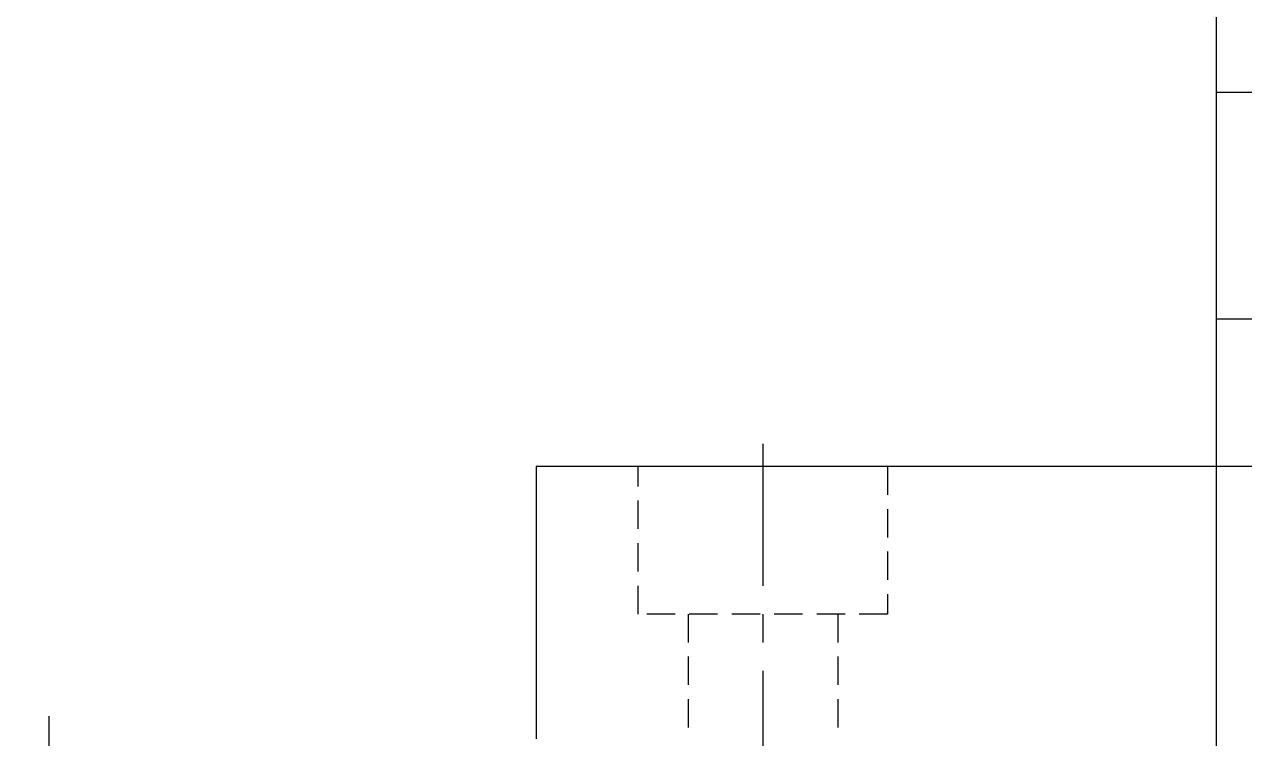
# Model space of a CAD drawing. Header units: inches. Extents: x 0 to 77285, y -118 to 40065.
# Drawn here: x 26827.7 to 26881.5, y 5739.8 to 5771.3 of the extents above; entities that cross this region are included whole.
import ezdxf

# ---------------------------------------------------------------- set-up
doc = ezdxf.new("R2010")
doc.units = ezdxf.units.IN
doc.header["$LTSCALE"] = 5
doc.header["$MEASUREMENT"] = 0
doc.linetypes.add('CENTER', pattern=[2, 1.25, -0.25, 0.25, -0.25])
doc.linetypes.add('HIDDEN', pattern=[0.375, 0.25, -0.125])
for name, color, linetype in [('11', 1, 'CENTER'), ('22', 2, 'HIDDEN'), ('44', 4, 'Continuous'), ('B', 123, 'Continuous'), ('T', 3, 'Continuous'), ('Y', 60, 'Continuous')]:
    doc.layers.add(name, color=color, linetype=linetype)

# ---------------------------------------------------------------- blocks, each defined once
blk = doc.blocks.new('A$Cd39330c3E')
for p, q in [((-3, 11), (0, 11)), ((-3, 11), (-3, -35)), ((0, 11), (0, -35)), ((-6, 10.1), (-6, -11.5)), ((-6, 10.1), (-3, 10.1)), ((-8.5, 8.3), (-8.5, -9.7)), ((-8.5, 8.3), (-6, 8.3)), ((-9.5, -5.7), (-9.5, 4.3)), ((-9.5, 4.3), (-8.5, 4.3)), ((-8.5, 4.3), (-8.5, -5.7)), ((-9.5, 3.3), (-13.5, 3.3)), ((-13.5, 3.3), (-13.5, -4.7)), ((-9.5, -4.7), (-9.5, 3.3)), ((-15.567, 1.8), (-16, 1.367)), ((-13.5, 1.8), (-15.567, 1.8)), ((-15.567, 1.8), (-15.567, -3.2)), ((-16, 1.367), (-16, -2.767)), ((-9.5, -0.7), (-13.143, -0.7)), ((-16, -2.767), (-15.567, -3.2)), ((-15.567, -3.2), (-13.5, -3.2)), ((-13.5, -4.7), (-9.5, -4.7)), ((-8.5, -5.7), (-9.5, -5.7)), ((-8.5, -9.7), (-6, -9.7)), ((-6, -11.5), (-3, -11.5)), ((-3, -35), (0, -35))]:
    blk.add_line(p, q)
for centre in [(-7.723, 1.3), (-7.723, -2.7)]:
    blk.add_arc(centre, 5.777, 159.7438, 200.2562)
at = {"layer": '11'}
for p, q in [((-17, 0), (1, 0)), ((-4, -30), (1, -30))]:
    blk.add_line(p, q, dxfattribs=at)
at = {"layer": '22'}
for p, q in [((-8.5, 4.05), (0, 4.05)), ((-8.5, -6.05), (0, -6.05)), ((-3, -27.35), (0, -27.35)), ((0, -32.65), (-3, -32.65))]:
    blk.add_line(p, q, dxfattribs=at)
at = {"layer": 'T'}
for p, q in [((-13.5, 1.367), (-16, 1.367)), ((-13.5, -2.767), (-16, -2.767))]:
    blk.add_line(p, q, dxfattribs=at)
blk = doc.blocks.new('A$C64dee120')
at = {"layer": '11'}
for p, q in [((-205, 9, 0), (-205, -1, 0)), ((-173.5, 9), (-173.5, -1))]:
    blk.add_line(p, q, dxfattribs=at)
blk = doc.blocks.new('A$C571f20eb')
blk.add_blockref('A$C64dee120', (163.5, 0))
at = {"layer": '44'}
blk.add_blockref('A$Cd39330c3E', (6.5, 60, 0), dxfattribs=at)
blk = doc.blocks.new('A$Ca68f7a3e')
for p, q in [((0, -3, 0), (0, -78.5, 0)), ((70, -20), (0, -20)), ((70, -30), (0, -30))]:
    blk.add_line(p, q)
blk = doc.blocks.new('A$Ce4195c60')
for p, q in [((77, 12, 0), (-10, 12)), ((-10, 12), (-10, 0))]:
    blk.add_line(p, q)
at = {"layer": '11'}
blk.add_line((0, 13), (0, -1), dxfattribs=at)
at = {"layer": '22'}
for p, q in [((-5.5, 5.5), (-5.5, 12)), ((5.5, 12), (5.5, 5.5)), ((5.5, 5.5), (-5.5, 5.5)), ((-3.3, 5.5), (-3.3, 0)), ((3.3, 5.5), (3.3, 0))]:
    blk.add_line(p, q, dxfattribs=at)
blk = doc.blocks.new('A$Cd8c77eff')
at = {"layer": 'B'}
blk.add_blockref('A$Ca68f7a3e', (20, 48.5), dxfattribs=at)
at = {"layer": 'Y'}
blk.add_blockref('A$Ce4195c60', (0, 0), dxfattribs=at)
blk = doc.blocks.new('A$C4e1bf573')
at = {"xscale": -1}
blk.add_blockref('A$C571f20eb', (163.5, -81.5, 0), dxfattribs=at)
blk.add_blockref('A$Cd8c77eff', (205, -73.5, 0))

msp = doc.modelspace()

# ---------------------------------------------------------------- block references
msp.add_blockref('A$C4e1bf573', (26655.24648877, 5813.27264703, 0.00000001))

doc.saveas('drawing.dxf')
